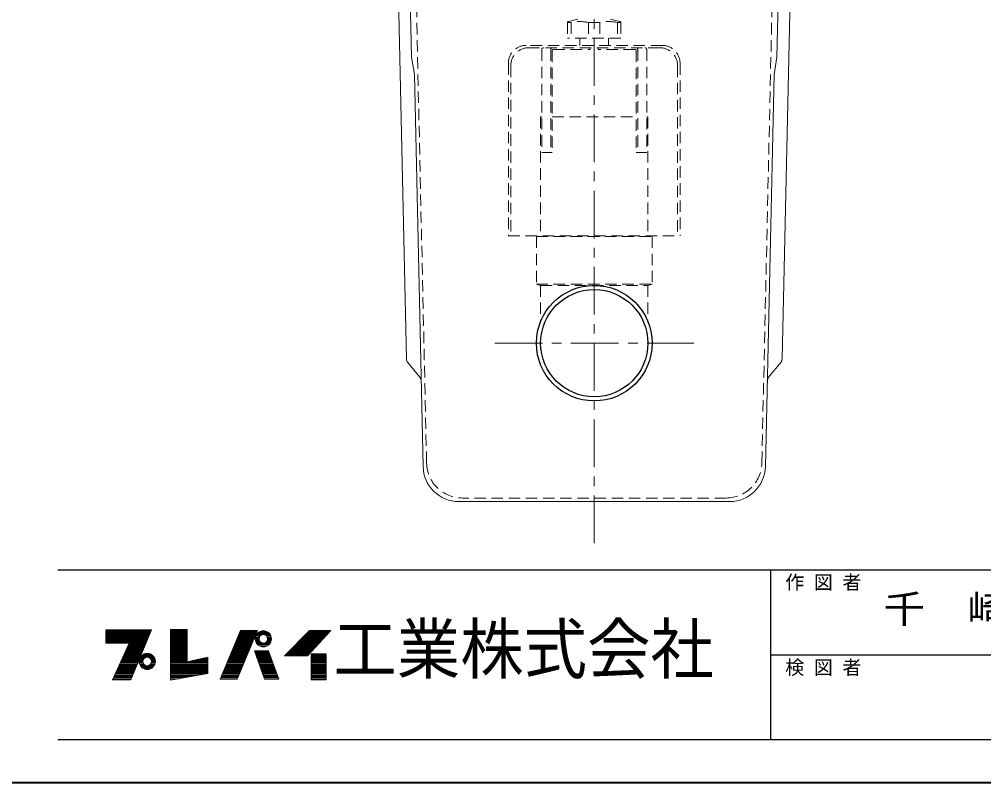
# Model space of a CAD drawing. Units: millimetres at full size, sheet at 1:8; details may follow other scales. Extents: x -1685 to 1555, y -1115 to 1133.
# Drawn here: x -97 to 712, y -1115 to -474 of the extents above; entities that cross this region are included whole.
import ezdxf
from ezdxf.enums import TextEntityAlignment as Align

# ---------------------------------------------------------------- set-up
doc = ezdxf.new("R2010")
doc.units = ezdxf.units.MM
doc.header["$LTSCALE"] = 8
doc.linetypes.add('CHAIN1', pattern=[8, 5, -1, 1, -1])
doc.linetypes.add('DASHED1', pattern=[1.8, 1.2, -0.6])
doc.layers.add('0-0_ﾚｲﾔ1', color=4, linetype='Continuous', lineweight=9)
doc.styles.add('ＭＳ ゴシック', font='')
doc.styles.get('ＭＳ ゴシック').set_extended_font_data('MS Gothic')

msp = doc.modelspace()

# ---------------------------------------------------------------- linework, layer by layer
at = {"layer": '0-0_ﾚｲﾔ1', "linetype": 'CHAIN1'}
for p, q in [((385.424, -913.982), (385.424, -259.182)), ((301.924, -745.982), (468.924, -745.982))]:
    msp.add_line(p, q, dxfattribs=at)
at = {"layer": '0-0_ﾚｲﾔ1'}
for p, q in [((227.826, -759.253), (220.531, -430.982)), ((543.021, -759.253), (550.316, -430.982)), ((239.102, -774.646), (228.963, -762.318)), ((531.745, -774.646), (541.884, -762.318))]:
    msp.add_line(p, q, dxfattribs=at)
at = {"layer": '0-0_ﾚｲﾔ1', "color": 7, "lineweight": 18}
for p, q in [((230.642, -435.871), (232.2, -505.982)), ((232.2, -505.982), (234.521, -520.406)), ((241.838, -849.648), (234.521, -520.406)), ((529.01, -849.648), (536.326, -520.406)), ((499.017, -878.982), (271.83, -878.982)), ((-24.233, -987.141), (13.694, -987.141)), ((-3.401, -1028.469), (13.903, -986.637)), ((29.863, -986.469), (29.863, -1028.973)), ((43.807, -986.469), (29.863, -986.469)), ((29.863, -987.141), (43.807, -987.141)), ((-24.233, -987.477), (13.555, -987.477)), ((-24.233, -987.981), (13.347, -987.981)), ((-24.233, -988.485), (13.138, -988.485)), ((-24.233, -988.989), (12.93, -988.989)), ((-24.233, -989.661), (12.652, -989.661)), ((12.443, -990.165), (-24.233, -990.165)), ((-24.233, -990.669), (12.235, -990.669)), ((-24.233, -991.173), (12.026, -991.173)), ((-24.233, -991.677), (11.818, -991.677)), ((-24.233, -992.181), (11.609, -992.181)), ((-24.233, -992.517), (11.47, -992.517)), ((-24.233, -993.189), (11.192, -993.189)), ((-24.233, -993.693), (10.984, -993.693)), ((-24.233, -994.197), (10.775, -994.197)), ((-24.233, -994.701), (10.567, -994.701)), ((-24.233, -995.205), (10.358, -995.205)), ((29.863, -987.477), (43.807, -987.477)), ((29.863, -987.981), (43.807, -987.981)), ((29.863, -988.485), (43.807, -988.485)), ((29.863, -988.989), (43.807, -988.989)), ((29.863, -989.661), (43.807, -989.661)), ((29.863, -990.165), (43.807, -990.165)), ((29.863, -990.669), (43.807, -990.669)), ((29.863, -991.173), (43.807, -991.173)), ((29.863, -991.677), (43.807, -991.677)), ((29.863, -992.181), (43.807, -992.181)), ((29.863, -992.517), (43.807, -992.517)), ((29.863, -993.189), (43.807, -993.189)), ((29.863, -993.693), (43.807, -993.693)), ((29.863, -994.197), (43.807, -994.197)), ((29.863, -994.701), (43.807, -994.701)), ((29.863, -995.205), (43.807, -995.205)), ((88.495, -987.309), (71.695, -1028.133)), ((85.245, -995.205), (99.661, -995.205)), ((85.471, -994.701), (99.87, -994.701)), ((85.66, -994.197), (100.08, -994.197)), ((85.867, -993.693), (100.289, -993.693)), ((85.975, -1028.133), (102.943, -987.309)), ((86.075, -993.189), (100.499, -993.189)), ((86.351, -992.517), (100.778, -992.517)), ((86.49, -992.181), (100.918, -992.181)), ((86.697, -991.677), (101.127, -991.677)), ((86.904, -991.173), (101.337, -991.173)), ((87.112, -990.669), (101.546, -990.669)), ((87.319, -990.165), (101.756, -990.165)), ((87.527, -989.661), (101.965, -989.661)), ((87.803, -988.989), (102.244, -988.989)), ((88.011, -988.485), (102.439, -988.485)), ((88.218, -987.981), (102.663, -987.981)), ((88.495, -987.309), (102.943, -987.309)), ((101.015, -994.197), (104.215, -994.197)), ((101.048, -993.525), (104.278, -993.525)), ((101.067, -995.037), (104.314, -995.037)), ((101.185, -992.685), (104.547, -992.685)), ((101.499, -991.677), (105.244, -991.677)), ((101.81, -991.005), (106.15, -991.005)), ((102.339, -990.165), (113.29, -990.165)), ((102.904, -989.493), (112.725, -989.493)), ((103.877, -988.653), (111.752, -988.653)), ((105.058, -987.981), (110.572, -987.981)), ((113.819, -991.005), (109.479, -991.005)), ((114.13, -991.677), (110.385, -991.677)), ((114.444, -992.685), (111.082, -992.685)), ((114.562, -995.037), (111.315, -995.037)), ((114.581, -993.525), (111.351, -993.525)), ((111.415, -994.197), (114.615, -994.197)), ((138.727, -995.205), (157.099, -995.205)), ((139.231, -994.701), (157.567, -994.701)), ((139.735, -994.197), (158.035, -994.197)), ((140.239, -993.693), (158.551, -993.693)), ((140.743, -993.189), (158.971, -993.189)), ((141.415, -992.517), (159.595, -992.517)), ((141.751, -992.181), (159.907, -992.181)), ((142.255, -991.677), (160.375, -991.677)), ((142.759, -991.173), (160.843, -991.173)), ((143.263, -990.669), (161.311, -990.669)), ((143.767, -990.165), (161.779, -990.165)), ((144.271, -989.661), (162.247, -989.661)), ((144.775, -1008.477), (164.431, -987.309)), ((144.943, -988.989), (162.871, -988.989)), ((145.447, -988.485), (163.339, -988.485)), ((145.951, -987.981), (163.807, -987.981)), ((-24.233, -995.709), (10.15, -995.709)), ((-24.233, -996.213), (9.941, -996.213)), ((-24.233, -996.717), (9.733, -996.717)), ((-24.233, -997.221), (9.524, -997.221)), ((-4.745, -997.893), (-24.233, -997.893)), ((-18.857, -1028.469), (-4.745, -997.893)), ((7.092, -1003.101), (-7.097, -1003.101)), ((-6.761, -1002.261), (7.44, -1002.261)), ((7.718, -1001.589), (-6.451, -1001.589)), ((8.065, -1000.749), (-6.064, -1000.749)), ((8.274, -1000.245), (-5.831, -1000.245)), ((8.552, -999.573), (-5.521, -999.573)), ((8.76, -999.069), (-5.288, -999.069)), ((9.038, -998.397), (-4.978, -998.397)), ((9.246, -997.893), (-4.745, -997.893)), ((29.863, -995.709), (43.807, -995.709)), ((29.863, -996.213), (43.807, -996.213)), ((29.863, -996.717), (43.807, -996.717)), ((29.863, -997.221), (43.807, -997.221)), ((29.863, -997.893), (43.807, -997.893)), ((29.863, -998.397), (43.807, -998.397)), ((29.863, -999.069), (43.807, -999.069)), ((29.863, -999.573), (43.807, -999.573)), ((29.863, -1000.245), (43.807, -1000.245)), ((29.863, -1000.749), (43.807, -1000.749)), ((29.863, -1001.589), (43.807, -1001.589)), ((29.863, -1002.261), (43.807, -1002.261)), ((29.863, -1003.101), (43.807, -1003.101)), ((81.996, -1003.101), (96.379, -1003.101)), ((82.341, -1002.261), (96.728, -1002.261)), ((82.618, -1001.589), (97.007, -1001.589)), ((82.964, -1000.749), (97.356, -1000.749)), ((83.171, -1000.245), (97.566, -1000.245)), ((83.448, -999.573), (97.845, -999.573)), ((83.655, -999.069), (98.055, -999.069)), ((83.932, -998.397), (98.334, -998.397)), ((84.139, -997.893), (98.543, -997.893)), ((84.416, -997.221), (98.823, -997.221)), ((84.623, -996.717), (99.032, -996.717)), ((84.83, -996.213), (99.242, -996.213)), ((85.038, -995.709), (99.451, -995.709)), ((101.225, -995.877), (104.631, -995.877)), ((101.499, -996.717), (105.244, -996.717)), ((101.903, -997.557), (106.522, -997.557)), ((102.467, -998.397), (113.162, -998.397)), ((103.071, -999.069), (112.558, -999.069)), ((104.399, -1000.077), (111.23, -1000.077)), ((105.995, -1000.749), (109.634, -1000.749)), ((113.726, -997.557), (109.107, -997.557)), ((114.13, -996.717), (110.385, -996.717)), ((114.404, -995.877), (110.999, -995.877)), ((130.831, -1003.101), (149.767, -1003.101)), ((131.671, -1002.261), (150.547, -1002.261)), ((132.343, -1001.589), (151.171, -1001.589)), ((133.183, -1000.749), (151.951, -1000.749)), ((133.687, -1000.245), (152.419, -1000.245)), ((134.359, -999.573), (153.043, -999.573)), ((134.863, -999.069), (153.511, -999.069)), ((135.535, -998.397), (154.135, -998.397)), ((136.039, -997.893), (154.603, -997.893)), ((136.711, -997.221), (155.227, -997.221)), ((137.215, -996.717), (155.695, -996.717)), ((137.719, -996.213), (156.163, -996.213)), ((138.223, -995.709), (156.631, -995.709)), ((3.965, -1010.661), (-10.638, -1010.661)), ((4.312, -1009.821), (-10.251, -1009.821)), ((4.59, -1009.149), (-9.941, -1009.149)), ((4.938, -1008.309), (-9.553, -1008.309)), ((-9.243, -1007.637), (5.216, -1007.637)), ((5.563, -1006.797), (-8.855, -1006.797)), ((5.911, -1005.957), (-8.467, -1005.957)), ((6.189, -1005.285), (-8.157, -1005.285)), ((-7.769, -1004.445), (6.536, -1004.445)), ((6.814, -1003.773), (-7.459, -1003.773)), ((4.059, -1010.661), (7.804, -1010.661)), ((4.463, -1009.821), (9.082, -1009.821)), ((4.899, -1009.149), (15.85, -1009.149)), ((5.631, -1008.309), (15.118, -1008.309)), ((6.437, -1007.637), (14.312, -1007.637)), ((8.033, -1006.797), (12.716, -1006.797)), ((16.286, -1009.821), (11.667, -1009.821)), ((16.69, -1010.661), (12.945, -1010.661)), ((29.863, -1003.773), (43.807, -1003.773)), ((29.863, -1004.445), (43.807, -1004.445)), ((29.863, -1005.285), (43.807, -1005.285)), ((29.863, -1005.957), (43.807, -1005.957)), ((29.863, -1006.797), (43.807, -1006.797)), ((29.863, -1007.637), (43.807, -1007.637)), ((29.863, -1008.309), (43.807, -1008.309)), ((29.863, -1009.149), (43.807, -1009.149)), ((29.863, -1009.821), (43.807, -1009.821)), ((29.863, -1010.661), (43.807, -1010.661)), ((61.111, -1010.661), (56.597, -1010.661)), ((78.885, -1010.661), (93.237, -1010.661)), ((79.23, -1009.821), (93.586, -1009.821)), ((79.507, -1009.149), (93.865, -1009.149)), ((79.853, -1008.309), (94.214, -1008.309)), ((80.129, -1007.637), (94.493, -1007.637)), ((80.475, -1006.797), (94.843, -1006.797)), ((80.82, -1005.957), (95.192, -1005.957)), ((81.103, -1005.285), (95.471, -1005.285)), ((81.439, -1004.445), (95.82, -1004.445)), ((81.719, -1003.773), (96.1, -1003.773)), ((100.481, -1004.445), (112.245, -1004.445)), ((100.773, -1005.285), (112.554, -1005.285)), ((101.006, -1005.957), (112.802, -1005.957)), ((101.298, -1006.797), (113.112, -1006.797)), ((101.59, -1007.637), (113.422, -1007.637)), ((101.824, -1008.309), (113.67, -1008.309)), ((102.116, -1009.149), (113.979, -1009.149)), ((102.349, -1009.821), (114.227, -1009.821)), ((102.641, -1010.661), (114.537, -1010.661)), ((120.919, -1027.965), (112.183, -1004.277)), ((125.455, -1008.477), (144.775, -1008.477)), ((126.295, -1007.637), (145.555, -1007.637)), ((127.135, -1006.797), (146.335, -1006.797)), ((127.975, -1005.957), (147.115, -1005.957)), ((128.647, -1005.285), (147.739, -1005.285)), ((129.487, -1004.445), (148.519, -1004.445)), ((130.159, -1003.773), (149.143, -1003.773)), ((147.799, -1007.637), (160.567, -1007.637)), ((147.799, -1008.309), (160.567, -1008.309)), ((147.799, -1009.149), (160.567, -1009.149)), ((147.799, -1009.821), (160.567, -1009.821)), ((147.799, -1010.661), (160.567, -1010.661)), ((0.56, -1018.893), (-14.438, -1018.893)), ((0.907, -1018.053), (-14.05, -1018.053)), ((1.185, -1017.381), (-13.74, -1017.381)), ((1.533, -1016.541), (-13.352, -1016.541)), ((1.88, -1015.701), (-12.965, -1015.701)), ((2.297, -1014.693), (-12.473, -1014.693)), ((2.575, -1014.021), (-12.189, -1014.021)), ((2.923, -1013.181), (-11.801, -1013.181)), ((-11.491, -1012.509), (3.201, -1012.509)), ((3.548, -1011.669), (-11.104, -1011.669)), ((3.575, -1013.181), (6.775, -1013.181)), ((3.608, -1012.509), (6.838, -1012.509)), ((3.627, -1014.021), (6.874, -1014.021)), ((3.745, -1011.669), (7.107, -1011.669)), ((3.745, -1014.693), (7.107, -1014.693)), ((4.059, -1015.701), (7.804, -1015.701)), ((4.463, -1016.541), (9.082, -1016.541)), ((5.027, -1017.381), (15.722, -1017.381)), ((5.631, -1018.053), (15.118, -1018.053)), ((6.685, -1018.893), (14.064, -1018.893)), ((16.286, -1016.541), (11.667, -1016.541)), ((16.69, -1015.701), (12.945, -1015.701)), ((17.004, -1011.669), (13.642, -1011.669)), ((17.004, -1014.693), (13.642, -1014.693)), ((17.122, -1014.021), (13.875, -1014.021)), ((17.141, -1012.509), (13.911, -1012.509)), ((13.975, -1013.181), (17.175, -1013.181)), ((29.863, -1011.669), (43.807, -1011.669)), ((29.863, -1012.509), (43.807, -1012.509)), ((29.863, -1013.181), (43.807, -1013.181)), ((29.863, -1014.021), (61.111, -1014.021)), ((29.863, -1014.693), (61.111, -1014.693)), ((29.863, -1015.701), (61.111, -1015.701)), ((29.863, -1016.541), (61.111, -1016.541)), ((29.863, -1017.381), (61.111, -1017.381)), ((29.863, -1018.053), (61.111, -1018.053)), ((29.863, -1018.893), (61.111, -1018.893)), ((61.111, -1013.181), (45.311, -1013.181)), ((61.111, -1012.509), (48.321, -1012.509)), ((61.111, -1011.669), (52.082, -1011.669)), ((75.497, -1018.893), (89.815, -1018.893)), ((75.843, -1018.053), (90.164, -1018.053)), ((76.119, -1017.381), (90.444, -1017.381)), ((76.465, -1016.541), (90.793, -1016.541)), ((76.811, -1015.701), (91.142, -1015.701)), ((77.225, -1014.693), (91.561, -1014.693)), ((77.502, -1014.021), (91.84, -1014.021)), ((77.848, -1013.181), (92.191, -1013.181)), ((78.124, -1012.509), (92.469, -1012.509)), ((78.47, -1011.669), (92.818, -1011.669)), ((102.991, -1011.669), (114.909, -1011.669)), ((103.283, -1012.509), (115.218, -1012.509)), ((103.517, -1013.181), (115.466, -1013.181)), ((103.809, -1014.021), (115.776, -1014.021)), ((104.042, -1014.693), (116.024, -1014.693)), ((104.393, -1015.701), (116.396, -1015.701)), ((104.685, -1016.541), (116.705, -1016.541)), ((104.959, -1017.381), (117.015, -1017.381)), ((105.21, -1018.053), (117.263, -1018.053)), ((105.502, -1018.893), (117.573, -1018.893)), ((147.799, -1011.669), (160.567, -1011.669)), ((147.799, -1012.509), (160.567, -1012.509)), ((147.799, -1013.181), (160.567, -1013.181)), ((147.799, -1014.021), (160.567, -1014.021)), ((147.799, -1014.693), (160.567, -1014.693)), ((147.799, -1015.701), (160.567, -1015.701)), ((147.799, -1016.541), (160.567, -1016.541)), ((147.799, -1017.381), (160.567, -1017.381)), ((147.799, -1018.053), (160.567, -1018.053)), ((147.799, -1018.893), (160.567, -1018.893)), ((-3.054, -1027.629), (-18.47, -1027.629)), ((-2.637, -1026.621), (-18.005, -1026.621)), ((-2.29, -1025.781), (-17.617, -1025.781)), ((-1.942, -1024.941), (-17.229, -1024.941)), ((-1.525, -1023.933), (-16.764, -1023.933)), ((-1.178, -1023.093), (-16.376, -1023.093)), ((-0.761, -1022.085), (-15.911, -1022.085)), ((-0.483, -1021.413), (-15.601, -1021.413)), ((-0.135, -1020.573), (-15.213, -1020.573)), ((0.212, -1019.733), (-14.825, -1019.733)), ((8.555, -1019.733), (12.194, -1019.733)), ((29.863, -1019.733), (61.111, -1019.733)), ((29.863, -1020.573), (61.111, -1020.573)), ((29.863, -1021.413), (61.111, -1021.413)), ((29.863, -1022.085), (61.111, -1022.085)), ((29.863, -1023.093), (61.111, -1023.093)), ((29.863, -1023.933), (57.434, -1023.933)), ((29.863, -1024.941), (51.92, -1024.941)), ((29.863, -1025.781), (47.325, -1025.781)), ((29.863, -1026.621), (42.729, -1026.621)), ((29.863, -1027.629), (37.215, -1027.629)), ((71.902, -1027.629), (86.184, -1027.629)), ((72.317, -1026.621), (86.603, -1026.621)), ((72.662, -1025.781), (86.952, -1025.781)), ((73.008, -1024.941), (87.301, -1024.941)), ((73.423, -1023.933), (87.72, -1023.933)), ((73.769, -1023.093), (88.069, -1023.093)), ((74.183, -1022.085), (88.488, -1022.085)), ((74.46, -1021.413), (88.768, -1021.413)), ((74.806, -1020.573), (89.117, -1020.573)), ((75.151, -1019.733), (89.466, -1019.733)), ((105.794, -1019.733), (117.883, -1019.733)), ((106.086, -1020.573), (118.192, -1020.573)), ((106.378, -1021.413), (118.502, -1021.413)), ((106.611, -1022.085), (118.75, -1022.085)), ((106.961, -1023.093), (119.122, -1023.093)), ((107.311, -1023.933), (119.432, -1023.933)), ((107.604, -1024.941), (119.803, -1024.941)), ((107.896, -1025.781), (120.113, -1025.781)), ((108.188, -1026.621), (120.423, -1026.621)), ((108.538, -1027.629), (120.795, -1027.629)), ((147.799, -1019.733), (160.567, -1019.733)), ((147.799, -1020.573), (160.567, -1020.573)), ((147.799, -1021.413), (160.567, -1021.413)), ((147.799, -1022.085), (160.567, -1022.085)), ((147.799, -1023.093), (160.567, -1023.093)), ((147.799, -1023.933), (160.567, -1023.933)), ((147.799, -1024.941), (160.567, -1024.941)), ((147.799, -1025.781), (160.567, -1025.781)), ((147.799, -1026.621), (160.567, -1026.621)), ((147.799, -1027.629), (160.567, -1027.629)), ((-18.857, -1028.469), (-3.401, -1028.469)), ((85.975, -1028.133), (71.695, -1028.133)), ((108.655, -1027.965), (120.919, -1027.965))]:
    msp.add_line(p, q, dxfattribs=at)
at = {"layer": '0-0_ﾚｲﾔ1', "linetype": 'DASHED1'}
for p, q in [((244.772, -846.648), (235.532, -430.871)), ((526.076, -846.648), (535.315, -430.871)), ((363.03, -476.786), (363.03, -489.982)), ((366.022, -476.786), (363.03, -476.786)), ((371.729, -474.075), (363.816, -475.81)), ((366.022, -476.786), (366.022, -489.982)), ((380.584, -476.786), (380.584, -489.982)), ((390.264, -476.786), (380.584, -476.786)), ((390.264, -476.786), (390.264, -489.982)), ((399.119, -474.075), (407.031, -475.81)), ((404.826, -476.786), (404.826, -489.982)), ((407.817, -489.982), (363.03, -489.982)), ((373.424, -489.982), (373.424, -495.982)), ((397.424, -489.982), (397.424, -495.982)), ((442.424, -495.982), (328.424, -495.982)), ((440.424, -497.982), (330.424, -497.982)), ((341.404, -499.482), (341.404, -585.982)), ((348.904, -499.482), (348.904, -585.982)), ((350.203, -500.482), (350.203, -585.982)), ((351.203, -499.482), (382.029, -499.482)), ((382.029, -497.982), (382.029, -499.482)), ((388.818, -497.982), (388.818, -499.482)), ((419.645, -499.482), (388.818, -499.482)), ((420.645, -500.482), (420.645, -585.982)), ((421.944, -499.482), (421.944, -585.982)), ((429.444, -499.482), (429.444, -585.982)), ((313.424, -510.982), (313.424, -655.982)), ((315.424, -512.982), (315.424, -655.982)), ((455.424, -512.982), (455.424, -655.982)), ((457.424, -510.982), (457.424, -655.982)), ((340.424, -555.982), (341.404, -555.982)), ((340.424, -555.982), (340.424, -656.482)), ((350.203, -555.982), (420.645, -555.982)), ((429.444, -555.982), (430.424, -555.982)), ((430.424, -555.982), (430.424, -656.482)), ((350.203, -585.982), (341.404, -585.982)), ((420.645, -585.982), (429.444, -585.982)), ((313.424, -655.982), (457.424, -655.982)), ((336.924, -656.482), (433.924, -656.482)), ((433.924, -656.482), (433.924, -696.482)), ((336.924, -696.482), (433.924, -696.482)), ((340.424, -697.482), (340.424, -727.892)), ((433.924, -696.482), (430.424, -697.482)), ((496.083, -875.982), (274.764, -875.982))]:
    msp.add_line(p, q, dxfattribs=at)
at = {"layer": '0-0_ﾚｲﾔ1', "color": 6, "lineweight": 25}
for p, q in [((-64.576, -936.125), (1519.424, -936.125)), ((533.709, -1078.982), (533.709, -936.125)), ((533.709, -1007.553), (1519.424, -1007.553)), ((1519.424, -1078.982), (-64.576, -1078.982))]:
    msp.add_line(p, q, dxfattribs=at)
at = {"layer": '0-0_ﾚｲﾔ1', "color": 1, "lineweight": 40}
msp.add_line((1555.424, -1114.982), (-1684.576, -1114.982), dxfattribs=at)
at = {"layer": '0-0_ﾚｲﾔ1', "color": 7, "lineweight": 18}
for points in [[(540.205, -435.871), (538.647, -505.982), (536.326, -520.406)], [(-24.233, -997.893), (-24.233, -986.637), (13.903, -986.637)], [(29.863, -1028.973), (61.111, -1023.261), (61.111, -1009.653), (43.807, -1013.517), (43.807, -986.469)], [(125.455, -1008.477), (146.623, -987.309), (164.431, -987.309)], [(108.655, -1027.965), (100.423, -1004.277), (112.183, -1004.277)]]:
    msp.add_lwpolyline(points, dxfattribs=at)
at = {"layer": '0-0_ﾚｲﾔ1', "linetype": 'DASHED1'}
for points in [[(404.826, -476.786), (407.817, -476.786), (407.817, -489.982)], [(336.924, -656.482), (336.924, -696.482), (340.424, -697.482)], [(340.424, -697.482), (430.424, -697.482), (430.424, -727.892)]]:
    msp.add_lwpolyline(points, dxfattribs=at)
at = {"layer": '0-0_ﾚｲﾔ1', "color": 7, "lineweight": 18}
msp.add_lwpolyline([(147.799, -1006.797), (147.799, -1028.469), (160.567, -1028.469), (160.567, -1006.797)], close=True, dxfattribs=at)
at = {"layer": '0-0_ﾚｲﾔ1', "color": 5, "lineweight": 25}
for radius in [48.5, 45]:
    msp.add_circle((385.424, -745.982), radius, dxfattribs=at)
at = {"layer": '0-0_ﾚｲﾔ1', "color": 7, "lineweight": 18}
for centre, radius in [((107.815, -994.197), 6.8), ((107.815, -994.197), 3.6), ((10.375, -1013.181), 6.8), ((10.375, -1013.181), 3.6)]:
    msp.add_circle(centre, radius, dxfattribs=at)
at = {"layer": '0-0_ﾚｲﾔ1', "linetype": 'DASHED1'}
for centre, radius, start, end in [((364.03, -476.786), 1, 102.36697, 180), ((373.303, -509.333), 33.352, 77.38992, 102.61008), ((397.545, -509.333), 33.352, 77.38992, 102.61008), ((406.817, -476.786), 1, 0, 77.63303), ((328.424, -510.982), 15, 90, 180), ((330.424, -512.982), 15, 90, 180), ((342.904, -499.482), 1.5, 90, 180), ((350.404, -499.482), 1.5, 90, 180), ((351.203, -500.482), 1, 90, 180), ((419.645, -500.482), 1, 0, 90), ((420.444, -499.482), 1.5, 0, 90), ((427.944, -499.482), 1.5, 0, 90), ((440.424, -512.982), 15, 0, 90), ((442.424, -510.982), 15, 0, 90), ((274.764, -845.982), 30, 181.27303, 270), ((496.083, -845.982), 30, 270, 358.72697)]:
    msp.add_arc(centre, radius, start, end, dxfattribs=at)
at = {"layer": '0-0_ﾚｲﾔ1'}
for centre, start, end in [((232.825, -759.142), 181.27303, 219.43455), ((538.023, -759.142), 320.56545, 358.72697), ((235.24, -777.822), 1.27303, 39.43455), ((535.607, -777.822), 140.56545, 178.72697)]:
    msp.add_arc(centre, 5, start, end, dxfattribs=at)
at = {"layer": '0-0_ﾚｲﾔ1', "color": 7, "lineweight": 18}
for centre, start, end in [((271.83, -848.982), 181.27303, 270), ((499.017, -848.982), 270, 358.72697)]:
    msp.add_arc(centre, 30, start, end, dxfattribs=at)

# ---------------------------------------------------------------- texts
at = {"layer": '0-0_ﾚｲﾔ1', "color": 7, "style": 'ＭＳ ゴシック'}
for s, p in [('作 図 者', (545.709, -956.125)), ('検 図 者', (545.709, -1027.553))]:
    msp.add_text(s, height=11.73, dxfattribs=at).set_placement(p, align=Align.BOTTOM_LEFT)
for s, height, width, p in [('千\u3000崎', 23.46, 1.1, (627.995, -987.839)), ('工業株式会社', 41.06, 0.95, (166.567, -1035.553))]:
    msp.add_text(s, height=height, dxfattribs=dict(at, width=width)).set_placement(p, align=Align.BOTTOM_LEFT)

doc.saveas('drawing.dxf')
